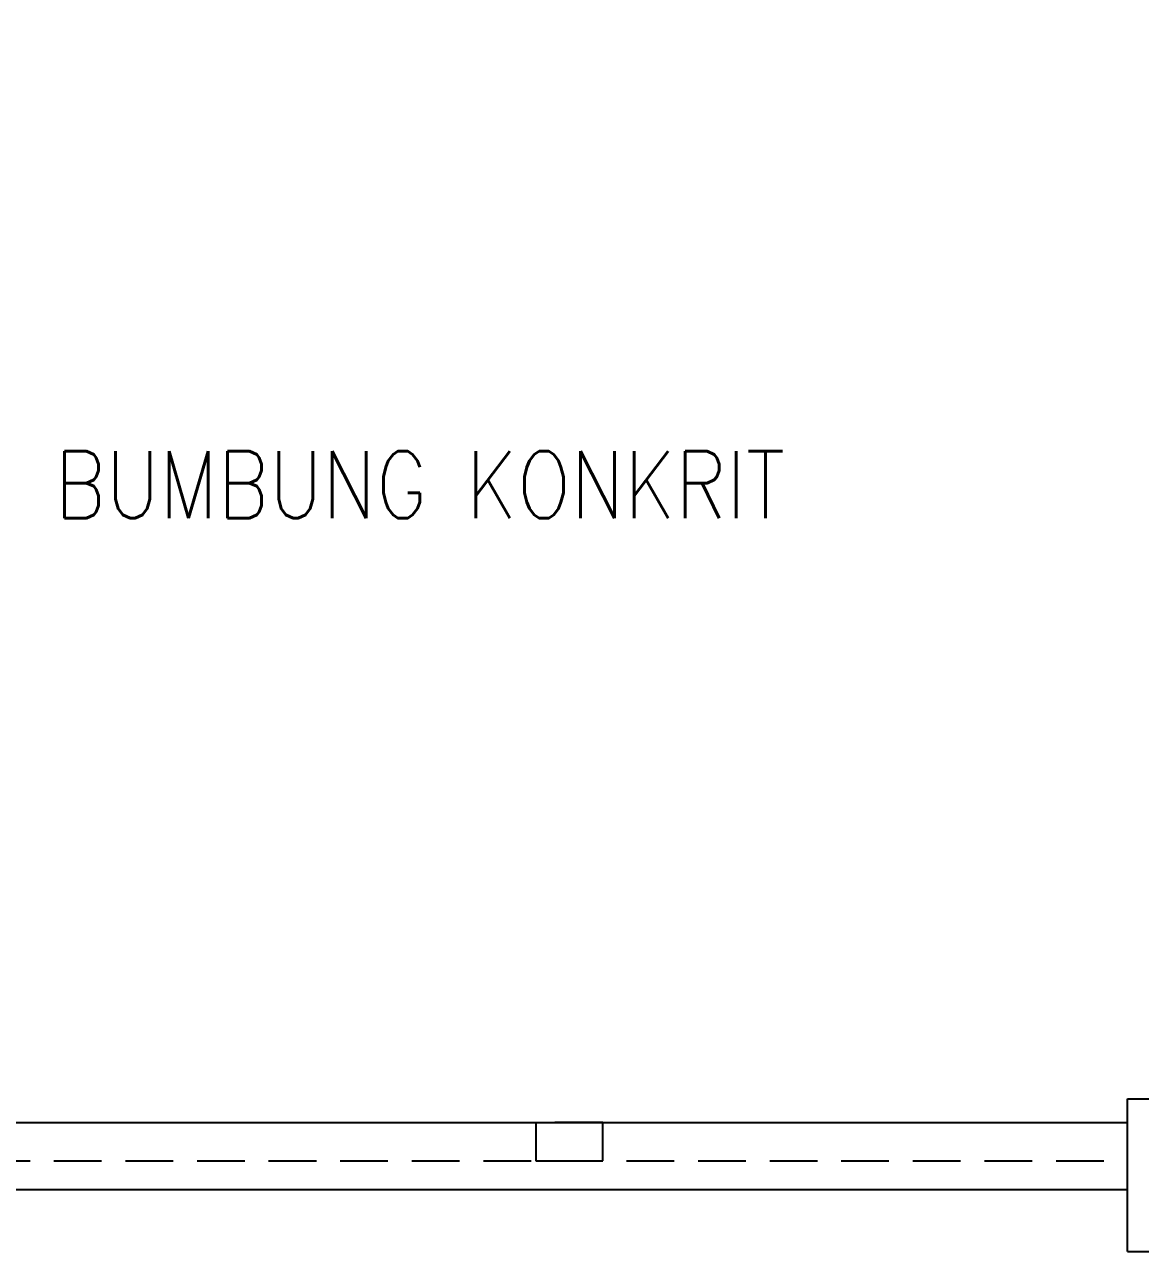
# Model space of a CAD drawing. Header units: inches. Extents: x -85907952 to 802144, y 988801 to 3125513.
# Drawn here: x 397919 to 403765, y 1029033 to 1035458 of the extents above; entities that cross this region are included whole.
import ezdxf
from ezdxf.enums import TextEntityAlignment as Align

# ---------------------------------------------------------------- set-up
doc = ezdxf.new("R2010")
doc.units = ezdxf.units.IN
doc.header["$MEASUREMENT"] = 0
doc.linetypes.add('HIDDEN', pattern=[0.375, 0.25, -0.125])
doc.layers.add('LW', color=2, linetype='Continuous')
doc.layers.add('WALL', color=1, linetype='Continuous')
doc.layers.add('t3', color=8, linetype='Continuous', lineweight=25)
doc.styles.add('LAILA', font='romans.shx', dxfattribs={"width": 0.85})

msp = doc.modelspace()

# ---------------------------------------------------------------- linework, layer by layer
at = {"layer": 'LW', "linetype": 'HIDDEN', "ltscale": 1000}
msp.add_line((396947.7, 1029508.4), (403697.7, 1029508.4), dxfattribs=at)
at = {"layer": 'LW'}
for points in [[(400597.7, 1036908.4), (396597.7, 1036908.4), (396597.7, 1029358.4), (403697.7, 1029358.4)], [(400597.7, 1036558.4), (396947.7, 1036558.4), (396947.7, 1029708.4), (403697.7, 1029708.4)]]:
    msp.add_lwpolyline(points, dxfattribs=at)
at = {"layer": 'LW', "linetype": 'HIDDEN', "ltscale": 1000}
msp.add_lwpolyline([(400597.7, 1029508.4), (400947.7, 1029508.4), (400947.7, 1029708.4), (400597.7, 1029708.4)], close=True, dxfattribs=at)
at = {"layer": 'WALL'}
for p, q in [((403697.7, 1029033.4), (403697.7, 1029833.4)), ((403697.7, 1029833.4), (404222.7, 1029833.4)), ((396947.7, 1029708.4), (403697.7, 1029708.4)), ((403697.7, 1029033.4), (404447.7, 1029033.4))]:
    msp.add_line(p, q, dxfattribs=at)

# ---------------------------------------------------------------- texts
at = {"layer": 't3', "style": 'LAILA', "width": 0.85}
msp.add_text('BUMBUNG KONKRIT', height=350, dxfattribs=at).set_placement((398077.3, 1033223.5), align=Align.TOP_LEFT)

doc.saveas('drawing.dxf')
